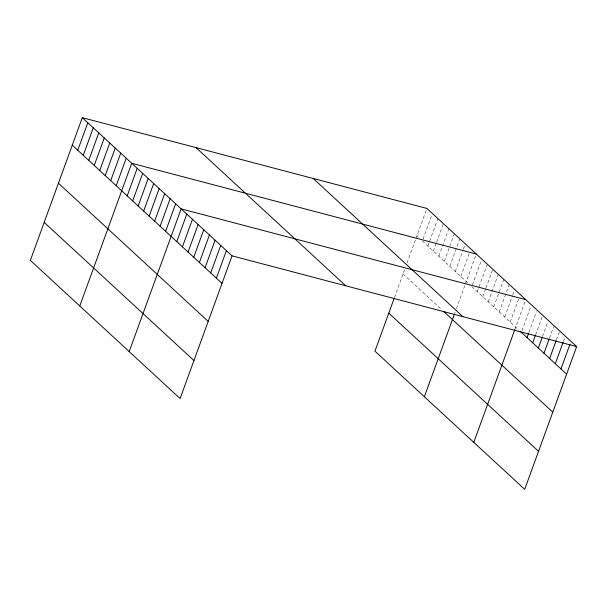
<?xml version="1.0" encoding="UTF-8"?>
<svg xmlns="http://www.w3.org/2000/svg" width="607" height="607" viewBox="0 0 607 607"><rect width="100%" height="100%" fill="white"/><g stroke="black" fill="none" stroke-linecap="round" stroke-linejoin="round"><path stroke-width="0.46" stroke-dasharray="3.04 2.28" d="M394.489 297.468L405.195 268.059M407.039 262.99L415.643 239.34M415.954 238.49L426.896 208.429M423.011 239.249L432.063 214.377M427.859 246.093L437.875 218.558M433.345 251.161L436.258 243.164M436.577 242.276L443.368 223.626M438.838 256.23L448.861 228.695M444.332 261.291L454.355 233.763M449.817 266.359L459.84 238.824M455.311 271.428L463.073 250.114M463.391 249.219L465.334 243.893M460.804 276.496L469.211 253.4M454.613 313.66L455.227 311.968M456.456 308.591L465.061 284.941M465.372 284.091L476.313 254.03M472.428 284.85L481.48 259.986M477.277 291.694L487.3 264.159M482.77 296.762L485.676 288.765M486.002 287.877L492.785 269.227M488.256 301.831L498.279 274.296M493.749 306.892L503.772 279.364M499.242 311.96L509.258 284.425M504.728 317.029L512.49 295.715M512.809 294.827L514.751 289.493M510.221 322.097L518.628 299.001M514.789 329.7L525.73 299.63M522.02 330.603L530.746 306.626M528.97 332.272L536.398 311.846M535.594 334.829L542.385 316.179M542.544 336.498L547.719 322.287M549.494 338.167L553.698 326.619M556.444 339.829L559.358 331.839M563.395 341.498L564.692 337.947M416.872 235.956L418.246 237.223M422.366 241.025L467.663 282.824M471.783 286.625L518.856 330.064M403.04 273.969L441.479 309.441"/><path stroke-width="0.91" d="M82.294 117.667L30.35 260.388L180.104 398.571L232.049 255.851L82.294 117.667L426.896 208.429L576.65 346.612L524.706 489.333L374.951 351.15L394.171 298.341M77.764 150.263L87.787 122.728M83.258 155.331L93.281 127.796M88.751 160.4L98.766 132.865M94.237 165.468L104.26 137.933M99.73 170.529L109.753 143.002M105.223 175.598L115.247 148.062M110.709 180.666L120.732 153.131M116.203 185.734L126.226 158.199M79.767 305.989L131.719 163.268L476.313 254.03M127.189 195.864L137.205 168.329M132.675 200.932L142.698 173.397M138.168 206.001L148.191 178.466M143.662 211.069L153.677 183.534M149.147 216.13L159.171 188.602M154.641 221.198L164.664 193.663M160.134 226.267L170.15 198.732M165.62 231.335L175.643 203.8M129.185 351.59L181.136 208.869L525.73 299.63M176.774 241.624L186.789 214.089M182.426 246.844L192.449 219.309M188.087 252.064L198.11 224.529M193.739 257.285L203.762 229.75M199.4 262.505L209.423 234.97M205.06 267.725L215.075 240.19M210.712 272.945L220.736 245.41M216.373 278.165L226.396 250.63M424.369 396.75L454.302 314.502M473.786 442.351L514.789 329.7M527.028 337.606L528.644 333.16M532.688 342.826L535.268 335.717M538.341 348.046L542.218 337.386M544.001 353.266L549.168 339.055M549.654 358.487L556.118 340.724M555.314 363.707L563.076 342.386M560.974 368.927L570.026 344.055M232.049 255.851L576.65 346.612M520.116 331.225L566.627 374.147M313.182 178.473L462.929 316.664M443.535 311.338L552.795 412.161M388.784 313.136L538.538 451.32M196.015 147.615L345.77 285.798M72.279 145.194L222.033 283.386M58.439 183.208L208.193 321.399M44.182 222.374L193.936 360.558"/></g></svg>
